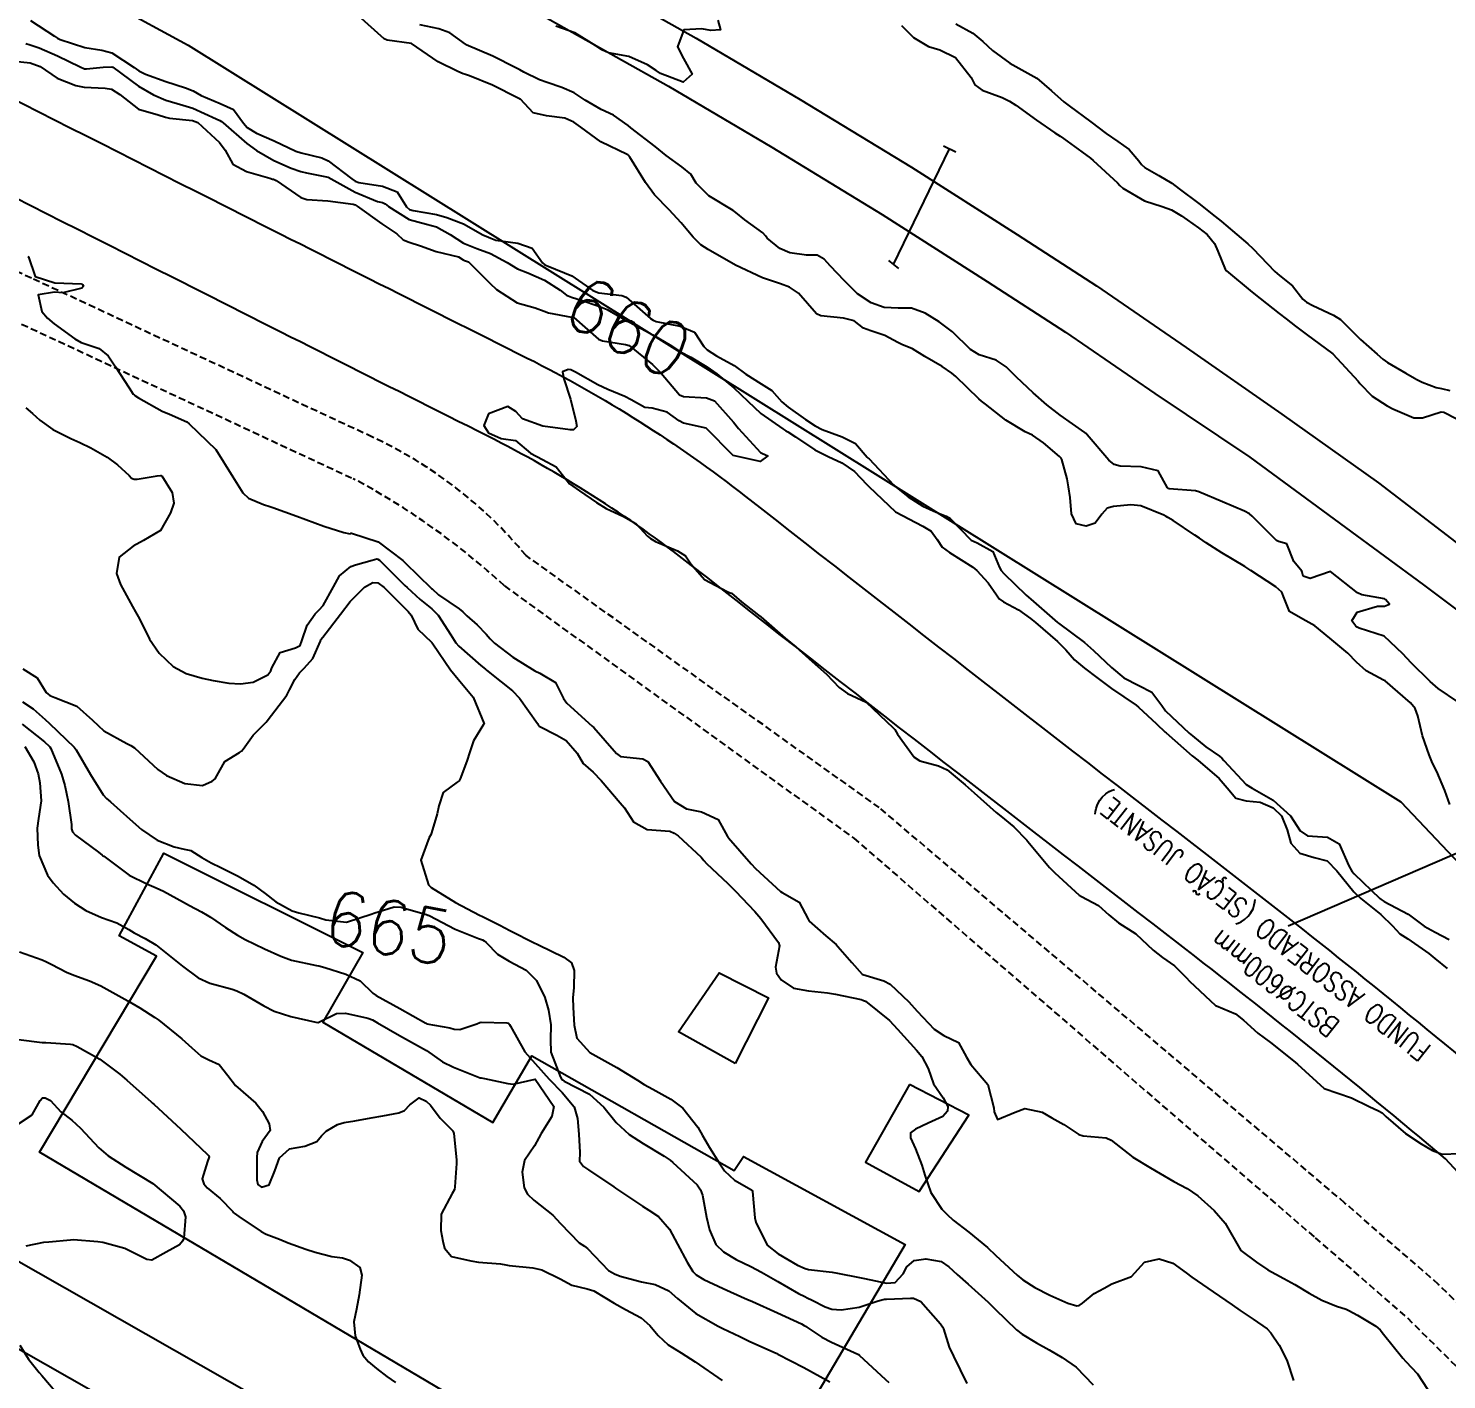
# Model space of a CAD drawing. Header units: metres. Extents: x 292545 to 299085, y 7450245 to 7463078.
# Drawn here: x 296414.1 to 296518.3, y 7461470.4 to 7461569.7 of the extents above; entities that cross this region are included whole.
import ezdxf
from ezdxf.enums import TextEntityAlignment as Align

# ---------------------------------------------------------------- set-up
doc = ezdxf.new("R2010")
doc.units = ezdxf.units.M
doc.linetypes.add('CONTINUO', pattern=[0])
doc.linetypes.add('DASHED', pattern=[0.75, 0.5, -0.25])
for name, color, linetype in [('Cotas', 45, 'Continuous'), ('Curvas de Nivel 1m', 11, 'Continuous'), ('Curvas de Nivel 5m', 15, 'Continuous'), ('Edificações', 30, 'Continuous'), ('Hidrografia', 140, 'Continuous'), ('Linha Férrea', 20, 'Continuous'), ('Pórtico', 62, 'Continuous'), ('TEXTO', 45, 'Continuous'), ('Vias Primárias', 230, 'Continuous'), ('Vias Secundárias', 230, 'DASHED')]:
    doc.layers.add(name, color=color, linetype=linetype)
doc.styles.add('ROMANS', font='romans', dxfattribs={"height": 0.2})
doc.styles.add('Style-STANDARD', font='STANDARD.shx')

msp = doc.modelspace()

# ---------------------------------------------------------------- linework, layer by layer
at = {"layer": 'Curvas de Nivel 1m', "flags": 128}
for points, elevation in [([(296414.24, 7461570.32), (296415.99, 7461569.17), (296416.22, 7461569.02), (296416.42, 7461568.93), (296418.22, 7461568.32), (296419.47, 7461568.14), (296420.21, 7461567.93), (296421.85, 7461566.86), (296422.2, 7461566.61), (296422.68, 7461566.37), (296424.19, 7461565.84), (296425.63, 7461565.37), (296426.18, 7461565.15), (296426.77, 7461564.8), (296428.17, 7461564.22), (296429.16, 7461563.77), (296429.89, 7461562.76), (296430.15, 7461562.46), (296430.85, 7461562.04), (296432.13, 7461561.48), (296433.74, 7461560.72), (296434.12, 7461560.59), (296435.65, 7461560.23), (296436.12, 7461560.01), (296437.85, 7461558.67), (296438.1, 7461558.51), (296438.35, 7461558.42), (296440.1, 7461558.13), (296441.19, 7461557.73), (296441.86, 7461556.62), (296442.08, 7461556.42), (296442.35, 7461556.34), (296444.07, 7461556.06), (296444.83, 7461555.84), (296446.06, 7461555.37), (296447.47, 7461554.56), (296447.88, 7461554.38), (296448.05, 7461554.31), (296448.42, 7461554.17), (296450.05, 7461553.95), (296451.11, 7461553.58), (296451.85, 7461552.51), (296452.03, 7461552.37), (296452.27, 7461552.27), (296454.02, 7461551.56), (296455.56, 7461550.46), (296456, 7461550.3), (296457.68, 7461550.11), (296458, 7461549.98), (296459.79, 7461548.41), (296459.98, 7461548.28), (296460.2, 7461548.19), (296461.98, 7461547.85), (296463.02, 7461547.42), (296463.71, 7461546.36), (296463.96, 7461546.1), (296464.65, 7461545.66), (296465.94, 7461544.96), (296466.81, 7461544.33), (296467.93, 7461543.6), (296468.72, 7461543.11), (296469.45, 7461542.3), (296469.91, 7461541.89), (296471.18, 7461540.99), (296471.89, 7461540.52), (296472.4, 7461540.26), (296473.88, 7461539.72), (296474.86, 7461539.22), (296475.73, 7461538.22), (296475.79, 7461538.15), (296475.86, 7461538.09), (296477.66, 7461536.2), (296477.84, 7461536.02), (296478.72, 7461535.3), (296479.82, 7461534.63), (296480.8, 7461534.17), (296481.53, 7461533.88), (296481.81, 7461533.72), (296483.37, 7461532.13), (296483.79, 7461531.92), (296484.96, 7461531.29), (296485.45, 7461530.1), (296485.56, 7461529.9), (296485.76, 7461529.67), (296487.41, 7461528.08), (296487.74, 7461527.79), (296489.71, 7461526.06), (296489.77, 7461526.01), (296491.7, 7461524.6), (296492.36, 7461524.02), (296493.68, 7461522.76), (296494.59, 7461522), (296495.67, 7461521.44), (296496.63, 7461520.94), (296497.36, 7461519.96), (296497.65, 7461519.58), (296499.38, 7461517.94), (296499.62, 7461517.73), (296500.61, 7461516.94), (296501.61, 7461516.24), (296501.78, 7461516.09), (296501.93, 7461515.92), (296503.58, 7461514.17), (296504.02, 7461513.89), (296505.56, 7461513.01), (296506.83, 7461511.86), (296507.54, 7461510.76), (296508.08, 7461510.39), (296509.54, 7461510.29), (296510.4, 7461509.81), (296511.12, 7461508.19), (296511.33, 7461507.8), (296511.5, 7461507.59), (296513.39, 7461505.78), (296513.48, 7461505.7), (296513.7, 7461505.56), (296515.47, 7461504.62), (296516.65, 7461503.74), (296517.45, 7461503.3), (296518.49, 7461502.76)], 659), ([(296518.53, 7461512.69), (296518.17, 7461513.72), (296517.59, 7461515.12), (296517.27, 7461515.73), (296517.01, 7461516.34), (296516.52, 7461517.74), (296516.18, 7461519.2), (296515.99, 7461519.75), (296515.65, 7461520.16), (296513.78, 7461521.77), (296513.67, 7461521.83), (296512.4, 7461522.51), (296511.69, 7461523.15), (296511.03, 7461523.81), (296509.71, 7461524.91), (296508.62, 7461525.83), (296507.73, 7461526.31), (296506.75, 7461526.87), (296506.35, 7461527.86), (296506.2, 7461528.31), (296505.75, 7461528.7), (296503.92, 7461529.89), (296503.76, 7461530), (296503.48, 7461530.18), (296501.78, 7461531.19), (296500.62, 7461531.93), (296500.13, 7461532.27), (296499.8, 7461532.49), (296498.2, 7461533.57), (296497.81, 7461533.79), (296497.7, 7461533.85), (296497.52, 7461533.96), (296495.82, 7461534.64), (296495.1, 7461534.72), (296493.82, 7461534.6), (296493.36, 7461534.48), (296492.96, 7461534.02), (296492.47, 7461533.36), (296491.8, 7461533.14), (296491.07, 7461533.31), (296490.73, 7461534.05), (296490.63, 7461535.25), (296490.52, 7461536.05), (296490.42, 7461536.62), (296490.03, 7461538.06), (296489.97, 7461538.16), (296489.86, 7461538.26), (296488.68, 7461539.27), (296487.88, 7461539.83), (296487.34, 7461540.09), (296485.9, 7461540.93), (296484.42, 7461542.12), (296484.12, 7461542.34), (296483.92, 7461542.51), (296482.24, 7461544.15), (296481.94, 7461544.4), (296481.22, 7461544.88), (296479.95, 7461545.63), (296479.05, 7461546.18), (296478.27, 7461546.5), (296477.97, 7461546.64), (296477.01, 7461547.17), (296475.98, 7461547.51), (296475.45, 7461547.7), (296474.77, 7461548.23), (296473.99, 7461548.45), (296472.32, 7461548.6), (296471.99, 7461548.75), (296470.66, 7461550.28), (296470.01, 7461550.71), (296469.34, 7461550.97), (296468.02, 7461551.4), (296466.03, 7461552.34), (296464.04, 7461553.48), (296463.5, 7461553.82), (296462.94, 7461554.38), (296462.54, 7461554.86), (296462.06, 7461555.45), (296461.17, 7461556.4), (296460.09, 7461557.51), (296459.44, 7461558.42), (296458.27, 7461560.28), (296458.15, 7461560.43), (296458.12, 7461560.45), (296458.08, 7461560.47), (296456.14, 7461561.39), (296454.67, 7461562.47), (296454.16, 7461562.84), (296453.49, 7461563.15), (296452.16, 7461563.31), (296451.18, 7461563.53), (296450.23, 7461564.53), (296450.19, 7461564.54), (296450.17, 7461564.55), (296450.08, 7461564.62), (296448.18, 7461565.57), (296446.5, 7461566.26), (296446.19, 7461566.34), (296446.02, 7461566.4), (296445.64, 7461566.58), (296444.2, 7461567.29), (296442.22, 7461568.62), (296440.45, 7461568.87), (296440.23, 7461568.97), (296438.33, 7461570.67)], 659), ([(296464.75, 7461570.35), (296464.94, 7461569.64), (296464.24, 7461569.58), (296463.57, 7461569.7), (296462.24, 7461569.63), (296461.77, 7461568.39), (296462.21, 7461567.53), (296462.86, 7461566.38), (296462.19, 7461565.79), (296460.53, 7461566.41), (296460.2, 7461566.65), (296459.57, 7461567.05), (296458.21, 7461567.67), (296456.72, 7461567.95), (296456.22, 7461568.17), (296455.79, 7461568.46), (296454.23, 7461569.4), (296452.85, 7461569.89)], 661), ([(296482.24, 7461570.06), (296483.48, 7461569.38), (296484.23, 7461568.77), (296484.94, 7461568.11), (296486.21, 7461567.18), (296488.19, 7461566.08), (296489.26, 7461565.14), (296490.18, 7461564.35), (296490.56, 7461564.05), (296492.16, 7461562.88), (296493.27, 7461562.02), (296494.14, 7461561.42), (296494.96, 7461560.83), (296495.67, 7461559.99), (296495.87, 7461559.73), (296496.12, 7461559.52), (296497.16, 7461558.93), (296498.11, 7461558.35), (296498.65, 7461557.95), (296500.09, 7461556.87), (296501.3, 7461555.92), (296501.73, 7461555.57), (296502.07, 7461555.28), (296503.7, 7461553.89), (296504.05, 7461553.56), (296505.67, 7461551.87), (296506.02, 7461551.58), (296506.98, 7461550.82), (296507.74, 7461549.84), (296507.87, 7461549.71), (296508, 7461549.62), (296508.46, 7461549.37), (296509.99, 7461548.65), (296510.51, 7461548.33), (296511.04, 7461547.8), (296511.97, 7461546.86), (296513.19, 7461545.78), (296513.61, 7461545.43), (296513.95, 7461545.19), (296515.3, 7461544.4), (296515.94, 7461544.04), (296516.12, 7461543.94), (296516.51, 7461543.74), (296517.53, 7461543.33), (296517.93, 7461543.26), (296518.53, 7461543.12)], 659), ([(296412.62, 7461567.38), (296414.21, 7461567.2), (296414.94, 7461566.94), (296416.19, 7461566.09), (296417.57, 7461565.53), (296418.18, 7461565.41), (296419.71, 7461565.35), (296420.18, 7461565.28), (296420.81, 7461564.87), (296422.16, 7461563.81), (296423.62, 7461563.38), (296424.16, 7461563.21), (296424.46, 7461563.14), (296426.15, 7461562.97), (296426.54, 7461562.81), (296428.13, 7461561.34), (296428.54, 7461560.78), (296429.09, 7461559.76), (296430.11, 7461559.22), (296431.82, 7461558.74), (296432.02, 7461558.66), (296432.1, 7461558.65), (296432.28, 7461558.56), (296434.09, 7461557.3), (296434.53, 7461557.16), (296436.09, 7461557.06), (296437.94, 7461556.81), (296438.08, 7461556.76), (296438.24, 7461556.67), (296440.06, 7461555.36), (296441.15, 7461554.63), (296441.62, 7461554.19), (296442.05, 7461554.02), (296442.9, 7461553.76), (296444.04, 7461553.35), (296445.68, 7461552.94), (296446.03, 7461552.72), (296446.13, 7461552.68), (296446.41, 7461552.57), (296448.01, 7461550.98), (296448.47, 7461550.55), (296449.99, 7461549.56), (296451.31, 7461549.2), (296451.99, 7461548.95), (296452.31, 7461548.83), (296453.98, 7461548.52), (296454.16, 7461548.48), (296455.97, 7461546.9), (296456.28, 7461546.77), (296457.96, 7461546.5), (296458.22, 7461546.43), (296459.94, 7461545.04), (296460.57, 7461544.4), (296461.92, 7461542.8), (296462.21, 7461542.68), (296463.92, 7461542.58), (296464.5, 7461542.35), (296465.89, 7461540.8), (296466.26, 7461540.34), (296467.87, 7461538.56), (296468.03, 7461538.48), (296468.41, 7461538.31), (296467.86, 7461537.91), (296465.86, 7461538.34), (296463.89, 7461540.36), (296462.23, 7461540.72), (296461.9, 7461540.89), (296461.03, 7461541.52), (296459.91, 7461541.83), (296459.37, 7461541.88), (296458.37, 7461542.43), (296457.92, 7461542.68), (296456.66, 7461543.19), (296455.92, 7461543.54), (296454.28, 7461544.48), (296453.94, 7461544.65), (296453.75, 7461544.66), (296453.32, 7461544.49), (296453.43, 7461543.99), (296453.91, 7461542.48), (296454.31, 7461540.89), (296454.39, 7461540.47), (296454.13, 7461540.23), (296453.89, 7461540.24), (296451.89, 7461540.51), (296450.4, 7461541.03), (296449.9, 7461541.57), (296449.31, 7461541.94), (296447.9, 7461541.4), (296447.54, 7461540.56), (296447.88, 7461540.02), (296448.83, 7461539.59), (296449.88, 7461539.45), (296450.98, 7461538.52), (296451.86, 7461538.05), (296452.86, 7461537.5), (296453.66, 7461536.48), (296453.84, 7461536.27), (296454.57, 7461535.74), (296455.82, 7461534.89), (296456.54, 7461534.45), (296457.81, 7461533.85), (296458.72, 7461533.34), (296459.58, 7461532.41), (296459.69, 7461532.31), (296459.79, 7461532.25), (296460.16, 7461532.03), (296461.78, 7461531.33), (296462.36, 7461530.96), (296462.77, 7461530.38), (296463.76, 7461529.22), (296465.43, 7461528.34), (296465.66, 7461528.26), (296465.74, 7461528.22), (296466.48, 7461527.59), (296467.73, 7461526.62), (296467.9, 7461526.49), (296468.09, 7461526.31), (296469.7, 7461524.93), (296470.47, 7461524.28), (296471.68, 7461523.21), (296472.72, 7461522.26), (296473.66, 7461521.3), (296474.27, 7461520.85), (296475.65, 7461520.22), (296477.62, 7461518.33), (296477.74, 7461518.2), (296477.95, 7461517.87), (296479.16, 7461516.18), (296479.6, 7461515.89), (296480.97, 7461515.53), (296481.59, 7461515.23), (296482.91, 7461514.14), (296483.57, 7461513.56), (296485.2, 7461512.11), (296485.55, 7461511.84), (296486.5, 7461511.05), (296487.45, 7461510.08), (296487.53, 7461509.98), (296489.12, 7461508.06), (296489.5, 7461507.67), (296491.3, 7461506.04), (296491.48, 7461505.94), (296492.73, 7461505.27), (296493.47, 7461504.59), (296494.19, 7461504), (296495.45, 7461503.19), (296496.74, 7461501.98), (296497.43, 7461501.44), (296498.3, 7461500.83), (296499.19, 7461499.94), (296499.41, 7461499.71), (296501.32, 7461497.92), (296501.38, 7461497.89), (296502.78, 7461497.3), (296503.37, 7461496.83), (296504.43, 7461495.88), (296505.36, 7461495.21), (296507.05, 7461493.85), (296507.34, 7461493.6), (296509.31, 7461491.82), (296511.31, 7461491.12), (296512.6, 7461490.49), (296513.3, 7461490.17), (296513.56, 7461490.04), (296513.83, 7461489.77), (296515.27, 7461488.5), (296516.43, 7461487.74), (296517.26, 7461487.25), (296517.98, 7461487), (296519.26, 7461487.05)], 661), ([(296414.03, 7461552.98), (296414.08, 7461552.95), (296414.57, 7461551.51), (296416.01, 7461551.04), (296417.97, 7461550.95), (296418.01, 7461550.94), (296418.04, 7461550.93), (296418.06, 7461550.91), (296418.13, 7461550.79), (296418.01, 7461550.65), (296416.61, 7461550.31), (296416, 7461550.36), (296414.8, 7461550.15), (296415.07, 7461548.94), (296415.48, 7461548.44), (296415.97, 7461548.03), (296417.48, 7461546.91), (296417.96, 7461546.65), (296419.27, 7461546.2), (296419.95, 7461545.67), (296420.49, 7461544.87), (296421.48, 7461543.31), (296421.78, 7461542.86), (296421.85, 7461542.8), (296421.91, 7461542.76), (296422.17, 7461542.59), (296423.9, 7461541.61), (296424.45, 7461541.38), (296425.71, 7461540.81), (296425.89, 7461540.67), (296427.86, 7461538.79), (296429.09, 7461536.78), (296429.83, 7461535.59), (296430.26, 7461535.2), (296431.35, 7461534.75), (296431.82, 7461534.59), (296432.03, 7461534.53), (296433.81, 7461533.89), (296435.12, 7461533.39), (296435.8, 7461533.14), (296437.27, 7461532.68), (296437.72, 7461532.59), (296437.79, 7461532.64), (296437.82, 7461532.64), (296439.79, 7461532.01), (296441.59, 7461530.63), (296441.77, 7461530.45), (296443.68, 7461528.6), (296443.71, 7461528.57), (296443.74, 7461528.54), (296444.22, 7461528.11), (296445.73, 7461527.08), (296446, 7461526.85), (296446.29, 7461526.57), (296447.05, 7461525.89), (296447.71, 7461525.2), (296448.01, 7461524.86), (296448.32, 7461524.55), (296449.69, 7461523.53), (296451.3, 7461522.51), (296451.67, 7461522.34), (296452.82, 7461521.65), (296453.4, 7461520.48), (296453.65, 7461520.15), (296455.5, 7461518.46), (296455.62, 7461518.34), (296457.3, 7461516.44), (296457.6, 7461516.22), (296459.23, 7461516.04), (296459.6, 7461515.85), (296460.54, 7461514.4), (296461.56, 7461512.91), (296462.44, 7461512.38), (296463.55, 7461512.15), (296464.78, 7461511.58), (296465.46, 7461510.34), (296465.48, 7461510.29), (296465.53, 7461510.23), (296467.19, 7461508.32), (296467.51, 7461508), (296469.35, 7461506.3), (296469.48, 7461506.22), (296470.71, 7461505.51), (296471.38, 7461504.27), (296471.46, 7461504.12), (296472.67, 7461503.03), (296473.44, 7461502.39), (296473.57, 7461502.25), (296474.59, 7461501.07), (296475.36, 7461500.23), (296475.41, 7461500.2), (296476.94, 7461499.73), (296477.41, 7461499.48), (296478.78, 7461498.19), (296479.38, 7461497.51), (296480.64, 7461496.17), (296481.36, 7461495.71), (296482.42, 7461495.21), (296483.01, 7461494.13), (296483.33, 7461493.59), (296484.59, 7461492.12), (296485.02, 7461490.39), (296485.05, 7461490.11), (296485.29, 7461489.55), (296486.59, 7461490.09), (296487.3, 7461490.35), (296488.57, 7461490.07), (296489.29, 7461489.67), (296490.17, 7461489.16), (296491.28, 7461488.44), (296491.59, 7461488.35), (296493.27, 7461488.2), (296493.64, 7461488.01), (296495.25, 7461486.76), (296496.53, 7461485.98), (296497.24, 7461485.57), (296498.25, 7461484.98), (296499.23, 7461484.46), (296500.02, 7461483.93), (296501.21, 7461482.86), (296502.03, 7461481.91), (296503.17, 7461479.9), (296504.34, 7461479.06), (296505.16, 7461478.5), (296506.33, 7461477.86), (296507.15, 7461477.42), (296508.21, 7461476.77), (296509.13, 7461476.26), (296510.21, 7461475.81), (296510.91, 7461475.59), (296511.12, 7461475.51), (296511.75, 7461475.16), (296513.11, 7461474.35), (296513.41, 7461474.08), (296513.66, 7461473.77), (296515.08, 7461471.99), (296515.3, 7461471.75), (296516.16, 7461470.84), (296516.9, 7461469.73)], 662), ([(296413.9, 7461541.85), (296414.37, 7461541.43), (296414.91, 7461540.94), (296415.88, 7461540.26), (296417.2, 7461539.59), (296417.87, 7461539.29), (296418.67, 7461538.9), (296419.86, 7461538.21), (296420.62, 7461537.65), (296421.49, 7461536.87), (296421.66, 7461536.69), (296421.84, 7461536.61), (296422.08, 7461536.61), (296423.53, 7461536.84), (296423.81, 7461536.88), (296423.84, 7461536.87), (296423.86, 7461536.86), (296423.89, 7461536.84), (296424.64, 7461535.63), (296424.76, 7461534.83), (296424.51, 7461534.13), (296423.79, 7461532.84), (296422.54, 7461532.1), (296421.78, 7461531.68), (296420.75, 7461530.88), (296420.55, 7461529.66), (296420.84, 7461528.87), (296421.73, 7461527.24), (296421.96, 7461526.86), (296422.24, 7461526.34), (296422.99, 7461524.85), (296423.69, 7461523.81), (296424.71, 7461522.83), (296425.67, 7461522.31), (296426.84, 7461521.98), (296427.66, 7461521.8), (296428.82, 7461521.62), (296429.66, 7461521.57), (296430.6, 7461521.69), (296431.67, 7461522.23), (296431.89, 7461522.52), (296431.96, 7461522.74), (296432.57, 7461523.86), (296433.7, 7461524.21), (296434.04, 7461524.38), (296434.18, 7461524.72), (296434.56, 7461525.87), (296435.15, 7461526.71), (296435.44, 7461526.99), (296435.73, 7461527.31), (296436.5, 7461528.69), (296436.94, 7461529.5), (296437.77, 7461530.18), (296438.12, 7461530.31), (296439.34, 7461530.65), (296439.68, 7461530.75), (296439.77, 7461530.73), (296439.88, 7461530.65), (296441.75, 7461528.8), (296441.92, 7461528.63), (296442.88, 7461527.76), (296443.73, 7461527.07), (296444.19, 7461526.6), (296445.13, 7461525.17), (296445.49, 7461524.58), (296445.7, 7461524.33), (296447.33, 7461522.91), (296447.67, 7461522.63), (296447.75, 7461522.56), (296448.83, 7461521.7), (296449.66, 7461521.04), (296450.18, 7461520.52), (296451.49, 7461518.65), (296451.57, 7461518.51), (296451.62, 7461518.46), (296452.92, 7461517.8), (296453.61, 7461517.39), (296454.4, 7461516.47), (296454.84, 7461515.71), (296455.59, 7461515.07), (296456.16, 7461514.45), (296457.56, 7461512.82), (296457.88, 7461512.44), (296458.54, 7461511.42), (296459.54, 7461510.86), (296461.21, 7461510.72), (296461.53, 7461510.58), (296461.84, 7461510.39), (296463.52, 7461508.83), (296463.72, 7461508.57), (296463.9, 7461508.36), (296465.49, 7461506.88), (296466.05, 7461506.33), (296467.47, 7461504.82), (296467.91, 7461504.32), (296469.2, 7461502.54), (296469.27, 7461502.3), (296468.99, 7461500.73), (296469.06, 7461500.3), (296469.41, 7461499.8), (296470.31, 7461499.2), (296471.4, 7461498.99), (296472.8, 7461498.85), (296473.4, 7461498.75), (296475.27, 7461498.36), (296475.39, 7461498.31), (296475.45, 7461498.29), (296475.6, 7461498.23), (296477.37, 7461496.82), (296477.94, 7461496.19), (296479.35, 7461494.64), (296479.73, 7461494.18), (296480.2, 7461493.3), (296480.59, 7461492.17), (296481.3, 7461491.13), (296481.64, 7461490.49), (296481.62, 7461490.16), (296481.29, 7461489.75), (296480.19, 7461489.27), (296479.28, 7461488.82), (296478.9, 7461488.56), (296478.9, 7461488.18), (296479.26, 7461487.39), (296479.73, 7461486.18), (296479.95, 7461485.46), (296480.39, 7461484.17), (296481.21, 7461482.96), (296481.6, 7461482.55), (296482.05, 7461482.15), (296483.19, 7461481.25), (296484.55, 7461480.12), (296485.17, 7461479.55), (296486.74, 7461478.09), (296487.15, 7461477.76), (296488.04, 7461477.18), (296489.13, 7461476.64), (296490.46, 7461476.05), (296491.12, 7461475.84), (296491.3, 7461475.86), (296491.55, 7461476.04), (296492.4, 7461476.76), (296493.14, 7461477.14), (296493.69, 7461477.45), (296495.15, 7461477.99), (296496.1, 7461479.05), (296497.17, 7461479.29), (296498.18, 7461478.98), (296499.16, 7461478.27), (296499.57, 7461477.94), (296501.14, 7461476.88), (296502.54, 7461475.91), (296503.12, 7461475.49), (296504.09, 7461474.86), (296505.11, 7461474.16), (296505.39, 7461473.87), (296505.99, 7461472.96), (296506.55, 7461471.86), (296507.06, 7461470.36)], 663), ([(296413.67, 7461522.67), (296414.72, 7461522), (296415.38, 7461520.93), (296415.52, 7461520.8), (296415.65, 7461520.71), (296416.03, 7461520.55), (296417.64, 7461519.92), (296418.78, 7461518.9), (296419.62, 7461518.1), (296421.31, 7461517.17), (296421.61, 7461517.04), (296421.88, 7461516.86), (296423.59, 7461515.27), (296424.23, 7461514.83), (296425.58, 7461514.23), (296426.87, 7461514.1), (296427.58, 7461514.4), (296427.8, 7461514.57), (296427.92, 7461514.79), (296428.52, 7461515.85), (296429.6, 7461516.52), (296429.75, 7461516.61), (296429.86, 7461516.77), (296430.59, 7461517.79), (296431.54, 7461518.75), (296431.63, 7461518.85), (296433.06, 7461520.73), (296433.27, 7461521.11), (296433.66, 7461521.87), (296434.01, 7461522.38), (296434.35, 7461522.71), (296434.97, 7461523.42), (296435.54, 7461524.7), (296435.58, 7461524.82), (296435.71, 7461524.98), (296437.02, 7461526.68), (296437.73, 7461527.62), (296438.26, 7461528.15), (296438.77, 7461528.66), (296439.39, 7461529.01), (296439.75, 7461528.99), (296440.23, 7461528.65), (296441.73, 7461527.12), (296441.99, 7461526.89), (296442.2, 7461526.62), (296442.69, 7461525.59), (296443.7, 7461524.62), (296443.72, 7461524.6), (296443.79, 7461524.51), (296445.11, 7461522.59), (296445.67, 7461521.91), (296446.76, 7461520.57), (296447.56, 7461518.63), (296447.53, 7461518.56), (296446.8, 7461517.38), (296446.53, 7461516.57), (296446.29, 7461515.88), (296445.8, 7461514.58), (296445.73, 7461514.43), (296445.58, 7461514.34), (296444.57, 7461513.58), (296444.25, 7461512.59), (296444.13, 7461512.01), (296443.71, 7461510.6), (296443.66, 7461510.47), (296443.53, 7461510.27), (296442.92, 7461508.61), (296443.49, 7461506.78), (296443.67, 7461506.6), (296445.47, 7461505.48), (296447.22, 7461504.56), (296447.46, 7461504.45), (296448.73, 7461503.82), (296449.45, 7461503.43), (296451.29, 7461502.51), (296451.43, 7461502.44), (296451.57, 7461502.37), (296453.42, 7461501.47), (296453.99, 7461501.05), (296454.18, 7461500.48), (296454.16, 7461499.23), (296454.1, 7461498.48), (296454.11, 7461497.76), (296454.18, 7461496.48), (296454.39, 7461495.51), (296455.34, 7461494.46), (296457.33, 7461493.35), (296458.84, 7461492.42), (296459.32, 7461492.11), (296459.96, 7461491.76), (296461.3, 7461491.04), (296462.18, 7461490.38), (296463.28, 7461488.97), (296463.62, 7461488.37), (296464.14, 7461487.48), (296464.83, 7461486.35), (296465.24, 7461485.76), (296465.98, 7461485.09), (296467.22, 7461484.36), (296467.27, 7461484.32), (296467.3, 7461484.24), (296467.47, 7461482.32), (296467.53, 7461481.99), (296468.38, 7461480.31), (296469.17, 7461479.67), (296470.61, 7461478.84), (296471.16, 7461478.58), (296471.4, 7461478.52), (296473.15, 7461478.32), (296473.53, 7461478.25), (296475.15, 7461477.92), (296475.52, 7461477.85), (296477.14, 7461477.51), (296477.77, 7461477.57), (296478.37, 7461478.19), (296478.64, 7461478.71), (296479.16, 7461479.17), (296480.04, 7461479.29), (296481.16, 7461479.11), (296481.72, 7461478.71), (296482.32, 7461478.14), (296483.14, 7461477.43), (296484.6, 7461476.12), (296485.12, 7461475.61), (296486.68, 7461474.09), (296487.1, 7461473.76), (296488.15, 7461473.13), (296489.09, 7461472.61), (296490.04, 7461472.05), (296491.07, 7461471.33), (296492.33, 7461470.03)], 664), ([(296413.63, 7461518.59), (296415.25, 7461517.29), (296415.6, 7461516.99), (296415.66, 7461516.93), (296415.73, 7461516.8), (296416.5, 7461514.92), (296416.75, 7461514.09), (296416.99, 7461512.92), (296417.24, 7461511.21), (296417.25, 7461510.91), (296417.31, 7461510.69), (296417.53, 7461510.44), (296419.23, 7461509.18), (296419.51, 7461508.97), (296419.56, 7461508.93), (296419.62, 7461508.89), (296421.49, 7461507.49), (296422.78, 7461506.85), (296423.48, 7461506.57), (296424, 7461506.31), (296425.47, 7461505.51), (296425.92, 7461505.27), (296426.81, 7461504.8), (296427.22, 7461504.56), (296427.46, 7461504.4), (296428.57, 7461503.66), (296429.45, 7461503.08), (296430.02, 7461502.76), (296431.43, 7461502.09), (296432.62, 7461501.54), (296433.42, 7461501.24), (296435.25, 7461500.87), (296435.41, 7461500.83), (296435.87, 7461500.7), (296437.41, 7461500.22), (296438.45, 7461499.72), (296439.39, 7461498.83), (296439.63, 7461498.65), (296441.38, 7461497.7), (296443.29, 7461496.61), (296443.36, 7461496.58), (296445.06, 7461496.28), (296445.36, 7461496.19), (296445.79, 7461496.15), (296447.04, 7461496.56), (296447.26, 7461496.67), (296447.36, 7461496.69), (296449.25, 7461496.65), (296449.36, 7461496.61), (296449.44, 7461496.53), (296449.5, 7461496.39), (296450.57, 7461494.52), (296451.33, 7461493.65), (296452.36, 7461492.5), (296453.31, 7461491.53), (296454.19, 7461490.48), (296454.43, 7461489.62), (296454.52, 7461488.47), (296454.61, 7461487.12), (296454.57, 7461486.47), (296454.86, 7461486.09), (296455.24, 7461485.83), (296457.09, 7461484.58), (296457.22, 7461484.49), (296457.3, 7461484.44), (296459.21, 7461483.17), (296459.67, 7461482.87), (296460.38, 7461482.4), (296461.19, 7461481.48), (296461.77, 7461480.38), (296462.49, 7461479.05), (296462.91, 7461478.37), (296463.15, 7461478.12), (296463.72, 7461477.79), (296465.14, 7461477.13), (296465.67, 7461476.88), (296466.92, 7461476.32), (296467.13, 7461476.23), (296467.29, 7461476.16), (296469.12, 7461475.32), (296470.88, 7461474.51), (296471.1, 7461474.39), (296471.18, 7461474.35), (296471.28, 7461474.28), (296472.38, 7461473.54), (296473.09, 7461473.18), (296475.02, 7461472.3), (296475.08, 7461472.27), (296475.11, 7461472.26), (296475.14, 7461472.23), (296477.06, 7461470.43), (296477.3, 7461470.21)], 666), ([(296413.81, 7461516.96), (296414.48, 7461515.83), (296414.8, 7461514.94), (296414.91, 7461514.28), (296415.01, 7461512.95), (296414.82, 7461511.67), (296414.73, 7461510.95), (296414.77, 7461509.7), (296414.86, 7461508.95), (296415.49, 7461507.51), (296415.89, 7461506.93), (296416.66, 7461506.11), (296417.47, 7461505.44), (296418.31, 7461504.9), (296419.46, 7461504.39), (296420.57, 7461503.99), (296421.45, 7461503.51), (296421.85, 7461503.26), (296422.65, 7461502.85), (296423.44, 7461502.37), (296425.41, 7461500.82), (296426.55, 7461499.95), (296427.4, 7461499.55), (296429.05, 7461499.12), (296429.4, 7461498.99), (296429.9, 7461498.76), (296431.38, 7461497.89), (296432.13, 7461497.49), (296433.37, 7461497.1), (296435.2, 7461496.7), (296435.36, 7461496.68), (296435.38, 7461496.68), (296435.42, 7461496.7), (296436.72, 7461497.34), (296437.37, 7461497.36), (296439.03, 7461496.99), (296439.37, 7461496.86), (296439.74, 7461496.65), (296441.35, 7461495.71), (296443.34, 7461494.61), (296444.52, 7461493.78), (296445.33, 7461493.38), (296447.28, 7461492.6), (296447.32, 7461492.59), (296447.36, 7461492.59), (296447.59, 7461492.56), (296449.32, 7461492.18), (296449.71, 7461492.13), (296451.32, 7461492.51), (296452.69, 7461490.5), (296452.55, 7461489.76), (296451.75, 7461488.51), (296451.58, 7461488.2), (296451.26, 7461487.6), (296450.53, 7461486.52), (296450.37, 7461485.66), (296450.52, 7461484.52), (296450.75, 7461484.05), (296451.21, 7461483.61), (296452.62, 7461482.5), (296453.19, 7461481.9), (296454.55, 7461480.47), (296454.94, 7461480.24), (296455.17, 7461480.07), (296456.72, 7461478.44), (296456.99, 7461478.29), (296457.15, 7461478.2), (296457.56, 7461478.02), (296459.14, 7461477.61), (296460.14, 7461477.4), (296461.14, 7461476.94), (296461.78, 7461476.38), (296463.12, 7461475.27), (296464.76, 7461474.35), (296465.1, 7461474.19), (296466.35, 7461473.58), (296467.09, 7461473.23), (296469.03, 7461472.36), (296469.08, 7461472.33), (296469.15, 7461472.3), (296471.07, 7461471.3), (296472.98, 7461470.25)], 667), ([(296413.43, 7461501.87), (296415.09, 7461501.27), (296415.42, 7461501.13), (296415.8, 7461500.93), (296416.87, 7461500.38), (296417.41, 7461500.16), (296418.58, 7461499.72), (296419.4, 7461499.36), (296420.29, 7461498.88), (296421.39, 7461498.27), (296422.27, 7461497.74), (296423.37, 7461497.04), (296423.67, 7461496.84), (296425.35, 7461495.48), (296426.09, 7461494.81), (296426.75, 7461494.21), (296427.33, 7461493.93), (296428.11, 7461493.57), (296428.73, 7461492.78), (296429.31, 7461492.03), (296430.8, 7461490.75), (296431.29, 7461490.12), (296431.76, 7461489.23), (296431.85, 7461488.74), (296431.26, 7461487.92), (296430.89, 7461487.12), (296430.87, 7461486.75), (296430.87, 7461485.11), (296430.93, 7461484.75), (296431.22, 7461484.57), (296431.77, 7461484.74), (296432.2, 7461485.77), (296432.53, 7461486.73), (296433.26, 7461487.38), (296434.4, 7461487.57), (296435.27, 7461487.92), (296435.61, 7461488.35), (296435.97, 7461488.69), (296436.8, 7461489.17), (296437.28, 7461489.31), (296438.06, 7461489.44), (296439.28, 7461489.65), (296440.12, 7461489.81), (296441.29, 7461490.03), (296441.72, 7461490.2), (296442.11, 7461490.62), (296442.8, 7461491.12), (296443.3, 7461490.89), (296443.64, 7461490.6), (296444.33, 7461489.64), (296445.27, 7461488.7), (296445.32, 7461488.63), (296445.33, 7461488.58), (296445.34, 7461488.52), (296445.54, 7461486.58), (296445.53, 7461486.3), (296445.42, 7461484.58), (296445.4, 7461484.4), (296445.22, 7461484.1), (296444.41, 7461482.59), (296444.39, 7461481.39), (296444.54, 7461480.59), (296444.66, 7461480.08), (296445.16, 7461479.48), (296446.58, 7461479.14), (296447.16, 7461479.06), (296448.78, 7461478.92), (296449.16, 7461478.85), (296449.42, 7461478.8), (296451.15, 7461478.64), (296451.81, 7461478.5), (296453.15, 7461477.82), (296454.02, 7461477.36), (296455.14, 7461477.09), (296455.62, 7461476.94), (296456.43, 7461476.45), (296457.13, 7461476.03), (296457.97, 7461475.58), (296459.11, 7461474.95), (296459.74, 7461474.41), (296460.35, 7461473.66), (296461.09, 7461472.98), (296462.04, 7461472.38), (296463.07, 7461471.72), (296465.05, 7461470.35)], 668), ([(296413.35, 7461495.42), (296415.08, 7461495.2), (296415.35, 7461495.19), (296417.18, 7461495.08), (296417.34, 7461495.04), (296417.66, 7461494.91), (296419.33, 7461493.98), (296420.81, 7461492.88), (296421.32, 7461492.43), (296423.1, 7461490.84), (296423.2, 7461490.75), (296423.29, 7461490.67), (296425.27, 7461488.82), (296427.25, 7461486.97), (296427.33, 7461486.88), (296427.36, 7461486.8), (296427.34, 7461486.71), (296427.25, 7461486.45), (296426.84, 7461485.19), (296426.97, 7461484.8), (296427.22, 7461484.52), (296428.16, 7461483.73), (296429.09, 7461482.77), (296429.14, 7461482.71), (296429.2, 7461482.65), (296429.55, 7461482.42), (296431.19, 7461481.31), (296431.56, 7461481.12), (296432.53, 7461480.74), (296433.18, 7461480.47), (296434.47, 7461480.01), (296435.16, 7461479.8), (296436.37, 7461479.48), (296437.16, 7461479.36), (296437.68, 7461479.2), (296438.44, 7461478.66), (296438.59, 7461478.1), (296438.39, 7461476.66), (296438.19, 7461475.59), (296437.99, 7461474.67), (296438.08, 7461473.65), (296438.45, 7461472.66), (296438.65, 7461472.23), (296439.07, 7461471.73), (296439.66, 7461471.24), (296440.41, 7461470.64), (296441.06, 7461470.22)], 669)]:
    msp.add_lwpolyline(points, dxfattribs=dict(at, elevation=elevation))
at = {"layer": 'Curvas de Nivel 5m', "flags": 128}
for points, elevation in [([(296519.12, 7461520.24), (296517.67, 7461521.23), (296517.09, 7461521.74), (296515.69, 7461523.1), (296515.08, 7461523.76), (296513.71, 7461525.06), (296511.87, 7461525.65), (296511.72, 7461525.72), (296511.62, 7461525.8), (296511.34, 7461526.19), (296511.73, 7461526.84), (296513.23, 7461527.27), (296513.74, 7461527.27), (296514.1, 7461527.41), (296513.8, 7461527.77), (296513.74, 7461527.81), (296512.06, 7461528.11), (296511.75, 7461528.24), (296509.76, 7461529.82), (296508.28, 7461529.31), (296507.76, 7461529.47), (296507.68, 7461529.76), (296507.65, 7461529.84), (296507.07, 7461530.55), (296506.57, 7461531.86), (296505.95, 7461532.02), (296505.8, 7461532.1), (296504.01, 7461533.89), (296503.81, 7461534.05), (296503.45, 7461534.26), (296501.83, 7461534.95), (296500.09, 7461535.68), (296499.84, 7461535.74), (296497.9, 7461535.9), (296497.84, 7461535.92), (296497.79, 7461535.96), (296497.1, 7461537.22), (296495.86, 7461537.52), (296494.3, 7461537.56), (296493.86, 7461537.68), (296493.48, 7461538.01), (296491.88, 7461539.87), (296491.8, 7461539.95), (296491.72, 7461540.03), (296489.9, 7461541.31), (296488.91, 7461542.07), (296487.92, 7461542.94), (296486.69, 7461544.09), (296485.94, 7461544.85), (296485.19, 7461545.35), (296483.95, 7461545.75), (296483.3, 7461546.14), (296481.98, 7461547.44), (296481.02, 7461548.16), (296479.99, 7461548.8), (296478.98, 7461549.17), (296477.99, 7461549.18), (296476.97, 7461549.23), (296476, 7461549.56), (296475, 7461550.23), (296474.02, 7461551.2), (296473.02, 7461552.26), (296472.55, 7461552.78), (296472.04, 7461553.07), (296471.25, 7461553.07), (296470.04, 7461553.23), (296469.31, 7461553.56), (296468.38, 7461554.32), (296468.24, 7461554.5), (296468.06, 7461554.71), (296466.73, 7461555.67), (296466.07, 7461556.2), (296465.86, 7461556.34), (296464.09, 7461557.42), (296463.16, 7461558.37), (296462.75, 7461559.02), (296462.11, 7461559.55), (296460.94, 7461560.4), (296460.13, 7461561.05), (296458.36, 7461562.43), (296458.15, 7461562.6), (296457.07, 7461563.36), (296456.17, 7461563.78), (296455, 7461564.47), (296454.18, 7461565), (296453.29, 7461565.38), (296452.19, 7461565.75), (296451.64, 7461565.96), (296450.49, 7461566.53), (296450.2, 7461566.68), (296449.9, 7461566.83), (296448.21, 7461567.69), (296446.25, 7461568.54), (296446.22, 7461568.55), (296446.2, 7461568.57), (296445.06, 7461569.41), (296444.23, 7461569.71), (296442.85, 7461570)], 660), ([(296478.24, 7461569.96), (296479.12, 7461569.07), (296480.23, 7461568.4), (296481.07, 7461568.16), (296482.21, 7461567.59), (296483.35, 7461566.13), (296483.64, 7461565.58), (296484.18, 7461565.2), (296485.63, 7461564.65), (296486.18, 7461564.39), (296486.65, 7461564.1), (296488.16, 7461562.99), (296489.5, 7461562.06), (296489.9, 7461561.81), (296490.14, 7461561.65), (296491.5, 7461560.67), (296492.12, 7461560.19), (296492.32, 7461560.03), (296494.11, 7461558.38), (296494.29, 7461558.19), (296494.5, 7461558), (296496.09, 7461557.07), (296497.4, 7461556.64), (296498.08, 7461556.4), (296498.82, 7461555.95), (296500.06, 7461555.08), (296500.71, 7461554.58), (296501.24, 7461553.92), (296501.49, 7461553.36), (296502.02, 7461552.04), (296502.13, 7461551.91), (296504.01, 7461550.36), (296504.6, 7461549.88), (296505.99, 7461548.78), (296506.51, 7461548.38), (296507.2, 7461547.85), (296507.97, 7461547.27), (296509.95, 7461545.82), (296511.8, 7461543.8), (296511.93, 7461543.64), (296512.84, 7461542.71), (296513.92, 7461542), (296514.36, 7461541.77), (296515.9, 7461541.12), (296516.53, 7461541.11), (296517.91, 7461541.55), (296518.1, 7461541.52), (296519.9, 7461540.6)], 660), ([(296413.88, 7461568.62), (296414.22, 7461568.52), (296414.86, 7461568.3), (296416.21, 7461567.71), (296417.88, 7461566.91), (296418.2, 7461566.77), (296418.35, 7461566.76), (296419.57, 7461566.89), (296420.2, 7461566.92), (296420.29, 7461566.88), (296422.18, 7461565.49), (296423.26, 7461564.85), (296424.17, 7461564.45), (296425.44, 7461564.1), (296426.16, 7461563.88), (296427.87, 7461563.08), (296428.15, 7461562.96), (296428.27, 7461562.9), (296428.4, 7461562.79), (296430.13, 7461561.27), (296430.84, 7461560.75), (296432.12, 7461560.02), (296433.38, 7461559.46), (296434.11, 7461559.21), (296434.51, 7461559.12), (296436.1, 7461558.79), (296436.33, 7461558.69), (296438.09, 7461557.71), (296439.73, 7461557.01), (296440.09, 7461556.93), (296440.29, 7461556.85), (296440.53, 7461556.64), (296442.07, 7461555.68), (296443.34, 7461555.34), (296444.06, 7461555.16), (296445.07, 7461554.59), (296446.05, 7461553.96), (296447.03, 7461553.55), (296448.04, 7461553.19), (296449.26, 7461552.54), (296450.03, 7461552.07), (296450.78, 7461551.76), (296452.01, 7461551.23), (296453.15, 7461550.49), (296453.63, 7461550.12), (296454, 7461549.97), (296454.71, 7461549.76), (296455.99, 7461549.31), (296456.62, 7461549.08), (296457.71, 7461548.43), (296457.86, 7461548.31), (296457.98, 7461548.26), (296458.25, 7461548.15), (296459.97, 7461547.21), (296461.34, 7461546.4), (296461.96, 7461546), (296462.76, 7461545.56), (296463.94, 7461544.87), (296464.67, 7461544.35), (296465.92, 7461543.32), (296466.95, 7461542.33), (296467.9, 7461541.42), (296469.52, 7461540.3), (296469.75, 7461540.16), (296469.88, 7461540.08), (296470.44, 7461539.72), (296471.87, 7461538.77), (296472.86, 7461538.26), (296473.86, 7461537.8), (296474.79, 7461537.18), (296475.7, 7461536.22), (296475.84, 7461536.07), (296477.81, 7461534.2), (296479.8, 7461533.16), (296480.42, 7461532.79), (296480.86, 7461532.16), (296481.23, 7461531.6), (296481.78, 7461531.22), (296483.49, 7461530.13), (296483.77, 7461529.89), (296484.62, 7461528.98), (296485.22, 7461528.11), (296485.43, 7461527.8), (296485.74, 7461527.6), (296486.83, 7461526.99), (296487.73, 7461526.37), (296488.08, 7461526.08), (296489.7, 7461524.68), (296490.32, 7461524.05), (296490.96, 7461523.32), (296491.68, 7461522.72), (296492.6, 7461522.02), (296493.67, 7461521.22), (296495.48, 7461519.99), (296495.65, 7461519.85), (296496.97, 7461518.63), (296497.62, 7461518.02), (296497.69, 7461517.96), (296499.61, 7461516.28), (296500.01, 7461515.94), (296501.58, 7461514.61), (296502.18, 7461513.91), (296502.82, 7461513.15), (296503.56, 7461512.96), (296504.59, 7461512.86), (296505.56, 7461512.44), (296506.17, 7461511.86), (296506.59, 7461510.82), (296506.85, 7461509.86), (296507.52, 7461509.11), (296508.56, 7461508.79), (296509.51, 7461508.54), (296510.24, 7461507.81), (296511.49, 7461506.28), (296511.99, 7461505.79), (296513.47, 7461504.6), (296514.33, 7461503.77), (296514.87, 7461503.18), (296515.44, 7461502.81), (296517, 7461501.73), (296517.43, 7461501.37), (296518.35, 7461500.65)], 660), ([(296413.65, 7461520.23), (296414.42, 7461519.73), (296415.32, 7461518.93), (296415.63, 7461518.65), (296417.44, 7461516.91), (296417.6, 7461516.71), (296418.64, 7461514.9), (296419.57, 7461513.4), (296419.81, 7461513.13), (296420.1, 7461512.88), (296421.54, 7461511.62), (296422.4, 7461510.85), (296423.53, 7461510.07), (296424.78, 7461509.57), (296425.52, 7461509.42), (296426.01, 7461509.3), (296426.83, 7461508.8), (296427.51, 7461508.41), (296428.22, 7461508.07), (296429.49, 7461507.43), (296430.65, 7461506.76), (296431.48, 7461506.14), (296432.26, 7461505.53), (296433.46, 7461504.88), (296433.96, 7461504.72), (296435.46, 7461504.35), (296435.94, 7461504.21), (296437.46, 7461504.05), (296439.33, 7461504.65), (296439.46, 7461504.71), (296440.95, 7461505.16), (296441.47, 7461505.14), (296441.87, 7461505.03), (296443.34, 7461504.6), (296443.44, 7461504.57), (296443.46, 7461504.57), (296443.52, 7461504.54), (296445.45, 7461503.54), (296447.16, 7461502.85), (296447.44, 7461502.74), (296447.57, 7461502.68), (296447.72, 7461502.56), (296448.56, 7461501.68), (296449.42, 7461501.18), (296450.66, 7461500.52), (296451.41, 7461499.76), (296452.02, 7461498.5), (296452.31, 7461497.57), (296452.48, 7461496.5), (296452.45, 7461495.4), (296452.48, 7461494.5), (296453.18, 7461492.64), (296453.28, 7461492.49), (296453.32, 7461492.45), (296453.45, 7461492.36), (296455.31, 7461491.4), (296456.37, 7461490.45), (296457.28, 7461489.31), (296458.23, 7461488.43), (296459.26, 7461487.78), (296460.8, 7461486.84), (296461.25, 7461486.55), (296461.43, 7461486.39), (296463.23, 7461484.74), (296463.48, 7461484.37), (296463.61, 7461483.98), (296463.91, 7461482.36), (296464.13, 7461481.42), (296464.6, 7461480.36), (296465.17, 7461479.82), (296466.09, 7461479.26), (296467.16, 7461478.73), (296467.95, 7461478.31), (296469.15, 7461477.63), (296470.68, 7461476.75), (296471.14, 7461476.52), (296471.3, 7461476.44), (296471.67, 7461476.27), (296472.64, 7461475.78), (296473.12, 7461475.61), (296473.81, 7461475.55), (296475.12, 7461475.75), (296476.52, 7461476.21), (296476.99, 7461476.34), (296477.13, 7461476.34), (296478.91, 7461476.4), (296479.13, 7461476.4), (296479.67, 7461476.17), (296481.11, 7461474.52), (296481.26, 7461474.31), (296481.33, 7461474.16), (296481.74, 7461472.8), (296482.06, 7461472.15), (296483.05, 7461470.13)], 665), ([(296413.28, 7461489.18), (296414.35, 7461489.88), (296414.95, 7461490.94), (296415.12, 7461491.12), (296415.3, 7461491.12), (296415.7, 7461490.93), (296416.47, 7461490.11), (296417.28, 7461489.48), (296417.9, 7461488.9), (296419.26, 7461487.45), (296419.95, 7461486.88), (296421.24, 7461486.03), (296423.22, 7461484.84), (296425.21, 7461483.16), (296425.48, 7461482.82), (296425.62, 7461482.39), (296425.49, 7461480.82), (296425.4, 7461480.59), (296425.18, 7461480.33), (296424.21, 7461479.78), (296423.16, 7461479.19), (296422.77, 7461479.24), (296421.17, 7461480.06), (296419.56, 7461480.51), (296419.18, 7461480.54), (296417.4, 7461480.69), (296417.18, 7461480.68), (296415.58, 7461480.53), (296415.18, 7461480.49), (296413.88, 7461480.24)], 670), ([(296413.44, 7461472.96), (296414.09, 7461471.93), (296414.88, 7461470.94), (296415.06, 7461470.73), (296416.62, 7461468.92)], 670)]:
    msp.add_lwpolyline(points, dxfattribs=dict(at, elevation=elevation))
at = {"layer": 'Edificações'}
for points in [[(296465.01, 7461457.5), (296414.89, 7461487.13), (296423.5, 7461501.55), (296420.75, 7461503.03), (296424.04, 7461509.11), (296438.66, 7461501.82), (296435.71, 7461496.7), (296448.22, 7461489.33), (296451.08, 7461494.21), (296465.95, 7461485.8), (296466.62, 7461486.83), (296478.51, 7461480.36)], [(296466.02, 7461493.65), (296461.86, 7461495.99), (296464.84, 7461500.31), (296468.47, 7461498.47)], [(296478.82, 7461492.11), (296475.6, 7461486.41), (296479.54, 7461484.25), (296483.18, 7461489.87)]]:
    msp.add_lwpolyline(points, close=True, dxfattribs=at)
at = {"layer": 'Hidrografia'}
msp.add_lwpolyline([(296219.99, 7461658.33), (296236.54, 7461652.99), (296302.05, 7461622.91), (296321.91, 7461616.04), (296337.45, 7461609.68), (296398.23, 7461583.47), (296425.81, 7461568.5), (296514.94, 7461512.89), (296544.22, 7461481.95), (296583.61, 7461450.88), (296607.1, 7461424.36), (296628.61, 7461398.76), (296644.28, 7461367.31), (296650.76, 7461358.34), (296655.18, 7461340.32), (296656.71, 7461329.43), (296668.98, 7461295.65), (296671.41, 7461294.21), (296670.2, 7461283.59), (296674.72, 7461275.5), (296675.69, 7461247.78)], dxfattribs=at)
at = {"layer": 'Linha Férrea', "linetype": 'Continuous'}
for points in [[(296451.54, 7461575.57), (296463.15, 7461569.03), (296470.8, 7461564.5), (296478.98, 7461559.53), (296486.73, 7461554.58), (296492.56, 7461550.82), (296499.17, 7461546.28), (296506.19, 7461541.38), (296513.29, 7461536.34), (296518.98, 7461531.98), (296526.17, 7461526.54), (296534.05, 7461520.51), (296544.59, 7461511.47), (296549.11, 7461507.68), (296555.57, 7461501.97), (296561.28, 7461497.09), (296567.88, 7461491.27), (296575.87, 7461483.66), (296583.25, 7461476.72), (296590.46, 7461469.21)], [(296449.58, 7461571.98), (296461.11, 7461565.49), (296468.7, 7461561), (296476.82, 7461556.06), (296484.53, 7461551.14), (296490.3, 7461547.42), (296496.87, 7461542.9), (296503.84, 7461538.22), (296510.87, 7461533.04), (296516.61, 7461528.85), (296523.76, 7461523.47), (296531.49, 7461517.33), (296542, 7461508.71), (296546.56, 7461504.78), (296553.12, 7461499.16), (296558.76, 7461494.2), (296565.12, 7461488.37), (296573.15, 7461480.92), (296580.34, 7461473.85), (296587.47, 7461466.43)]]:
    msp.add_lwpolyline(points, dxfattribs=at)
at = {"layer": 'Pórtico'}
for points in [[(296477.66, 7461552.39), (296481.78, 7461560.88)], [(296481.33, 7461561.1), (296482.24, 7461560.67)], [(296477.29, 7461552.68), (296478.02, 7461552.1)]]:
    msp.add_lwpolyline(points, dxfattribs=at)
at = {"layer": 'TEXTO', "linetype": 'CONTINUO'}
msp.add_polyline3d([(296529.28, 7461513.53, 0), (296506.65, 7461503.74, 0)], dxfattribs=at)
at = {"layer": 'Vias Primárias'}
for points in [[(296390.59, 7461575.87, 0.000017), (296427.55, 7461557.18, 0.000726), (296450.73, 7461545.51, -0.049818), (296466.77, 7461535.34, 0.001961), (296501.76, 7461508.16, -0.010894), (296522.66, 7461491.33), (296528.36, 7461486.85), (296533.35, 7461481.41), (296560.42, 7461450.56), (296591.17, 7461414.36), (296599.12, 7461405.3, -0.032911), (296606.73, 7461391.08), (296619.76, 7461362.29), (296636.51, 7461324.87), (296652.79, 7461281.91, 0.252984), (296670.31, 7461269.53, -0.027348), (296679.73, 7461269.83), (296695.95, 7461273.79), (296706.64, 7461278.69), (296712.06, 7461281.17, 0.386976), (296714.3, 7461290.22)], [(296875.36, 7461346.23), (296841.83, 7461326.26), (296784.72, 7461301.67), (296736.65, 7461285.36), (296708.09, 7461273.5), (296696.41, 7461269.65), (296680.49, 7461266.56, -0.067835), (296670.29, 7461263.1, -0.307867), (296646.51, 7461279.36), (296629.47, 7461322.78), (296613.87, 7461359.72), (296600.87, 7461388.44, 0.042845), (296593.33, 7461402.07), (296586.29, 7461410.17), (296555.61, 7461446.29), (296518.21, 7461486.66, 0.010732), (296497.83, 7461503.07, -0.001961), (296462.81, 7461530.27, 0.049818), (296447.84, 7461539.76, -0.000726), (296424.65, 7461551.44, -0.000017), (296387.69, 7461570.13, 0.028434)]]:
    msp.add_lwpolyline(points, format="xyb", dxfattribs=at)
at = {"layer": 'Vias Primárias', "elevation": 689.16}
msp.add_lwpolyline([(296142.18, 7461637.08), (296159.43, 7461625.13), (296167.32, 7461620.33), (296276.26, 7461557.5), (296370.49, 7461503.52), (296537.29, 7461408.5), (296565.68, 7461392.03, -0.202322), (296579.54, 7461378.48), (296593.41, 7461350.75), (296605.57, 7461326.4, -0.265304), (296605.86, 7461309.61, 0.883761), (296621.24, 7461308.99, 0.114322), (296622.05, 7461313.8)], format="xyb", dxfattribs=at)
at = {"layer": 'Vias Primárias'}
msp.add_lwpolyline([(296374.77, 7461429.13), (296396.53, 7461468.66, -0.025733), (296400.27, 7461472.74), (296403.47, 7461478.3), (296530.46, 7461405.99, -0.393797), (296534.41, 7461389.39), (296511.44, 7461350.79, -0.338143), (296496.03, 7461349), (296409.64, 7461397.73), (296378.66, 7461415.87, -0.294916)], format="xyb", close=True, dxfattribs=at)
at = {"layer": 'Vias Secundárias'}
for points in [[(296625.69, 7461315.01), (296617.65, 7461336.07), (296597.89, 7461375.14), (296589.49, 7461392.65), (296559.56, 7461431.13), (296528.44, 7461466.8), (296517.71, 7461477.42), (296510.83, 7461483.4), (296476.61, 7461512.46), (296450.65, 7461530.99, 0.110827), (296439.37, 7461539.69), (296414.3, 7461551.38), (296358.88, 7461576.32), (296310.8, 7461594.39), (296279.23, 7461604.85), (296221.05, 7461629.64), (296189.31, 7461642.8, 0.014374)], [(296219.75, 7461626.54), (296278.04, 7461601.71), (296309.68, 7461591.22), (296357.6, 7461573.22), (296412.9, 7461548.32), (296437.95, 7461536.64, -0.064802), (296449.06, 7461528.76), (296474.73, 7461510.22), (296508.64, 7461480.85), (296515.42, 7461474.95), (296525.99, 7461464.49), (296556.96, 7461428.99), (296586.62, 7461390.87), (296594.87, 7461373.65), (296614.57, 7461334.71), (296622.05, 7461313.8)]]:
    msp.add_lwpolyline(points, format="xyb", dxfattribs=at)

# ---------------------------------------------------------------- texts
at = {"layer": 'Cotas', "style": 'Style-STANDARD'}
for s, rotation, p in [('660', 331.3548, (296458.16, 7461547.78, 660)), ('665', 349.0877, (296440.56, 7461503.65, 665))]:
    msp.add_text(s, height=4, rotation=rotation, dxfattribs=at).set_placement(p, align=Align.MIDDLE_CENTER)
at = {"layer": 'TEXTO', "style": 'ROMANS', "width": 0.8}
for s, p in [('FUNDO ASSOREADO (SEÇÃO JUSANTE)', (296517.25, 7461494.91)), ('BSTCØ600mm', (296510.53, 7461496.67))]:
    msp.add_text(s, height=1.5, rotation=142, dxfattribs=at).set_placement(p)

doc.saveas('drawing.dxf')
